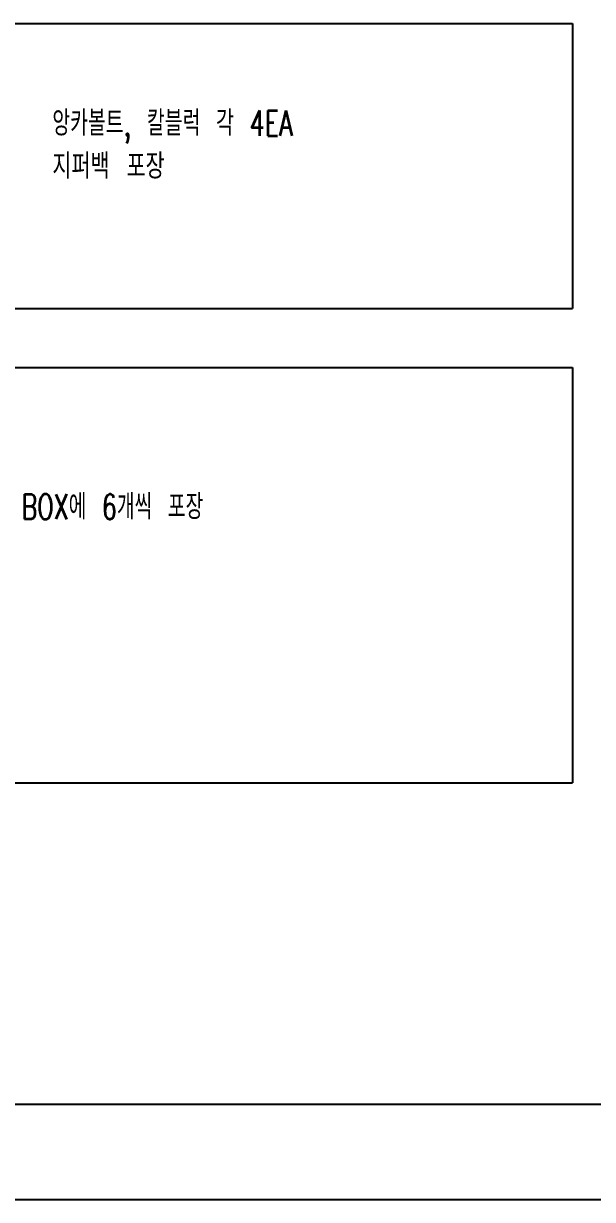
# Model space of a CAD drawing. Extents: x -7342 to 109, y -2632 to 214.
# Drawn here: x -5420.5 to -5360.7, y -2632.3 to -2508.5 of the extents above; entities that cross this region are included whole.
import ezdxf

# ---------------------------------------------------------------- set-up
doc = ezdxf.new("R2010")
doc.units = 0
doc.header["$LTSCALE"] = 7
doc.layers.get('0').update_dxf_attribs({"color": 2, "linetype": 'CONTINUOUS'})
doc.layers.add('DIM', color=2, linetype='CONTINUOUS')
doc.styles.add('SLDTEXTSTYLE1', font='TXT', dxfattribs={"width": 0.7, "bigfont": 'bigfont'})
doc.styles.add('SLDTEXTSTYLE2', font='TXT', dxfattribs={"width": 0.75, "bigfont": 'bigfont'})
doc.styles.add('SLDTEXTSTYLE3', font='TXT', dxfattribs={"width": 0.75})
doc.styles.add('SLDTEXTSTYLE4', font='TXT', dxfattribs={"width": 0.694444, "bigfont": 'bigfont'})

# ---------------------------------------------------------------- blocks, each defined once
blk = doc.blocks.new('SW_NOTE_0')
at = {"layer": 'DIM', "color": 0, "attachment_point": 1}
for s, insert, char_height, style in [('앙카볼트, 칼블럭 각 4EA', (0, 3.41), 2.6458, 'SLDTEXTSTYLE1'), ('지퍼백 포장', (0, -1.12), 2.646, 'SLDTEXTSTYLE2')]:
    blk.add_mtext(s, dxfattribs=dict(at, insert=insert, char_height=char_height, style=style))
blk = doc.blocks.new('SW_NOTE_1')
at = {"layer": 'DIM', "color": 0, "attachment_point": 1}
for s, insert, char_height, style in [('NOTE', (0, 3.41), 2.646, 'SLDTEXTSTYLE3'), ('-유리선반에 브라켓 부착', (0, -1.12), 2.6458, 'SLDTEXTSTYLE2'), ('-인쇄 IN BOX에 완제품 포장하여 C/T BOX에 6개씩 포장', (0, -5.64), 2.6458, 'SLDTEXTSTYLE4')]:
    blk.add_mtext(s, dxfattribs=dict(at, insert=insert, char_height=char_height, style=style))
blk = doc.blocks.new('BORDER')
blk.add_line((0, 0), (1, 0))

msp = doc.modelspace()

# ---------------------------------------------------------------- linework, layer by layer
at = {"color": 4}
msp.add_line((-5292.522, -2622.314), (-5670.522, -2622.314), dxfattribs=at)
at = {"layer": 'DIM'}
for p, q in [((-5470.413, -2508.522), (-5362.797, -2508.522)), ((-5362.797, -2508.522), (-5362.797, -2538.514)), ((-5470.413, -2538.514), (-5362.797, -2538.514)), ((-5470.413, -2544.746), (-5362.797, -2544.746)), ((-5362.797, -2544.746), (-5362.797, -2588.459)), ((-5470.413, -2588.459), (-5362.797, -2588.459))]:
    msp.add_line(p, q, dxfattribs=at)

# ---------------------------------------------------------------- block references
at = {"xscale": 420, "yscale": 297, "zscale": 420}
msp.add_blockref('BORDER', (-5701.522, -2632.314), dxfattribs=at)
at = {"layer": 'DIM'}
for name, p in [('SW_NOTE_0', (-5417.489, -2521.099)), ('SW_NOTE_1', (-5463.172, -2552.424))]:
    msp.add_blockref(name, p, dxfattribs=at)

doc.saveas('drawing.dxf')
